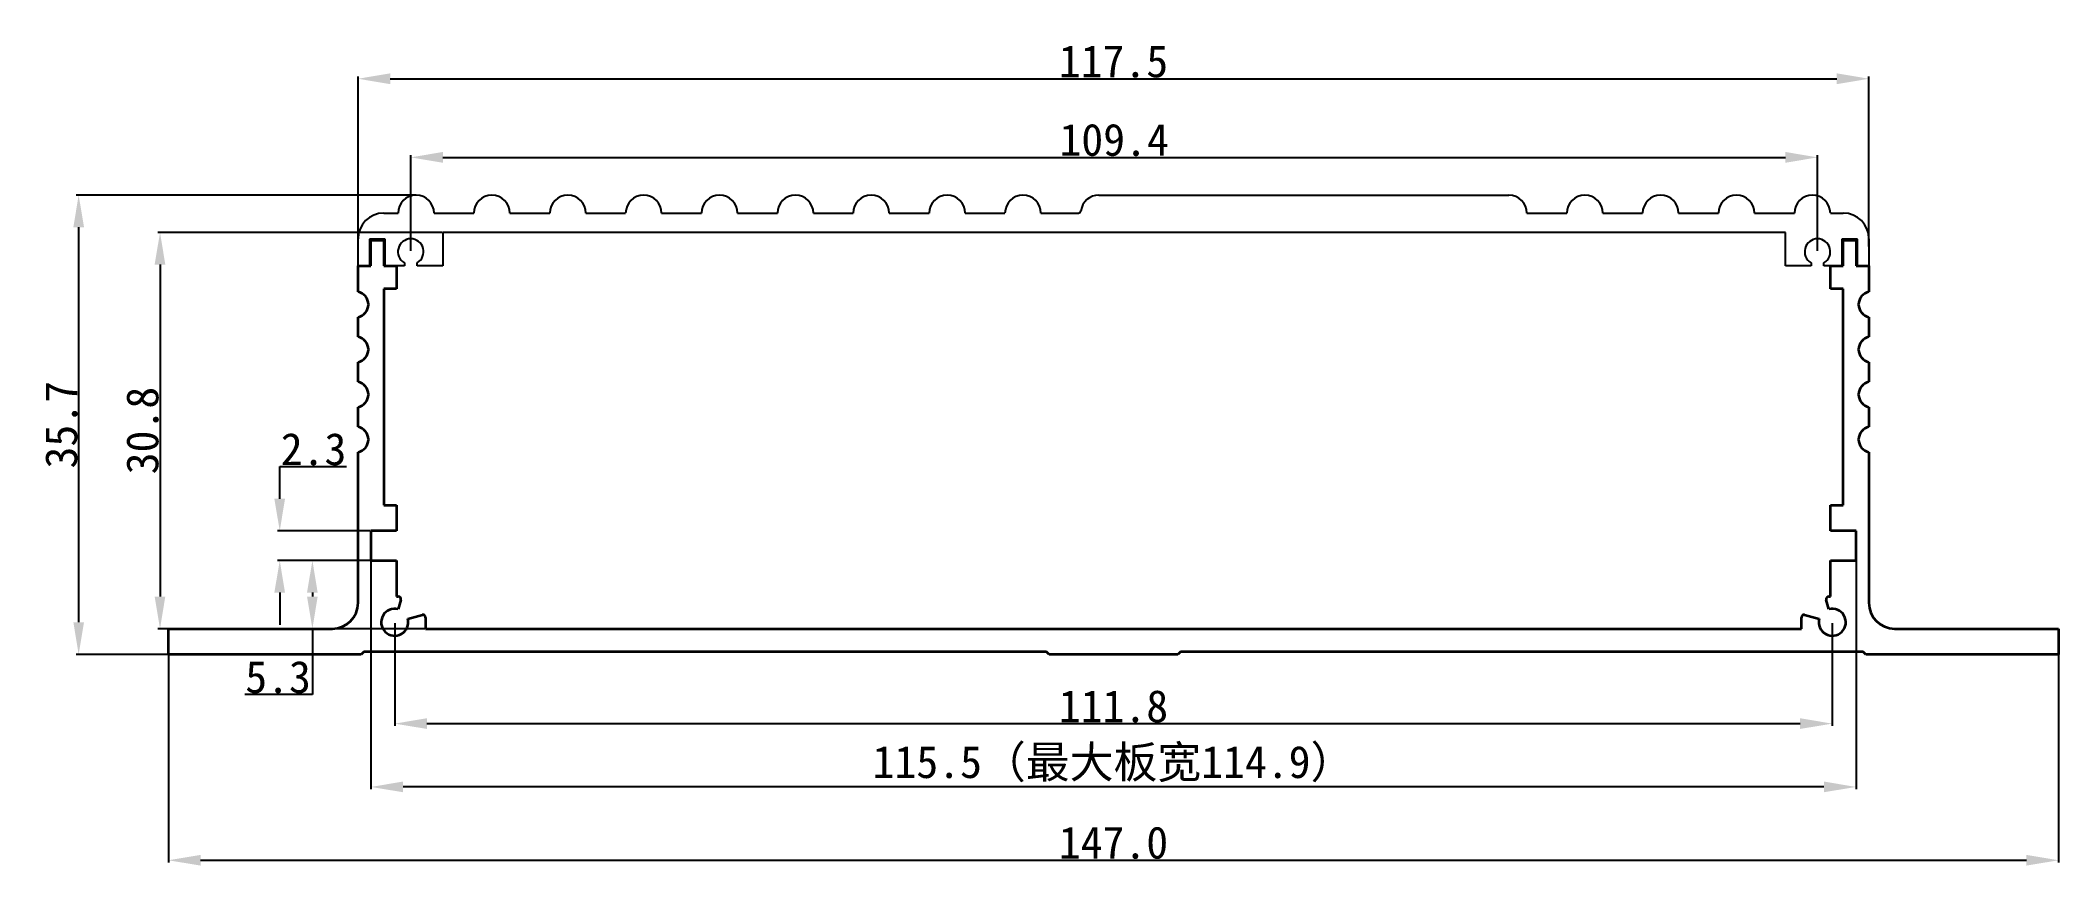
# Model space of a CAD drawing. Header units: inches. Extents: x 254 to 411, y -19 to 45.
import ezdxf

# ---------------------------------------------------------------- set-up
doc = ezdxf.new("R2010")
doc.units = ezdxf.units.IN
doc.header["$MEASUREMENT"] = 0
doc.layers.add('图层1', color=30, linetype='Continuous')
doc.styles.get("Standard").update_dxf_attribs({"font": 'simhei.ttf'})
doc.dimstyles.get("Standard").update_dxf_attribs({"dimtxt": 2.5, "dimasz": 2.5, "dimexe": 0.18, "dimexo": 0.0625, "dimgap": 0.09, "dimtad": 1, "dimtoh": 1, "dimdec": 1, "dimzin": 0, "dimdsep": 46, "dimtxsty": 'Standard', "dimcen": 0.09, "dimadec": 0, "dimazin": 0, "dimtfac": 1, "dimtdec": 1, "dimtofl": 0, "dimtmove": 0, "dimatfit": 3, "dimfxl": 1, "dimtolj": 1, "dimtzin": 0, "dimarcsym": 0})

# ---------------------------------------------------------------- blocks, each defined once
blk = doc.blocks.new('*D1')
at = {"color": 0, "lineweight": -2}
for p, q in [((283.53, 32.92), (257.11, 32.92)), ((257.29, 30.42), (257.29, -0.28)), ((276.17, -2.78), (257.11, -2.78))]:
    blk.add_line(p, q, dxfattribs=at)
at = {"color": 0}
for points in [[(256.88, 30.42), (257.71, 30.42), (257.29, 32.92)], [(256.88, -0.28), (257.71, -0.28), (257.29, -2.78)]]:
    blk.add_solid(points, dxfattribs=at)
at = {"layer": 'Defpoints', "color": 0}
for p in [(283.59, 32.92), (257.29, -2.78), (276.23, -2.78)]:
    blk.add_point(p, dxfattribs=at)
at = {"color": 0, "insert": (255.95, 15.07), "char_height": 2.5, "attachment_point": 5, "rotation": 90}
blk.add_mtext('\\A1;35.7', dxfattribs=at)
blk = doc.blocks.new('*D2')
at = {"color": 0, "lineweight": -2}
for p, q in [((279.02, 29.17), (279.02, 42.14)), ((281.52, 41.96), (394.02, 41.96)), ((396.52, 28.92), (396.52, 42.14))]:
    blk.add_line(p, q, dxfattribs=at)
at = {"color": 0}
for points in [[(281.52, 42.38), (281.52, 41.54), (279.02, 41.96)], [(394.02, 42.38), (394.02, 41.54), (396.52, 41.96)]]:
    blk.add_solid(points, dxfattribs=at)
at = {"layer": 'Defpoints', "color": 0}
for p in [(396.52, 41.96), (279.02, 29.11), (396.52, 28.86)]:
    blk.add_point(p, dxfattribs=at)
at = {"color": 0, "insert": (337.77, 43.3), "char_height": 2.5, "attachment_point": 5}
blk.add_mtext('\\A1;117.5', dxfattribs=at)
blk = doc.blocks.new('*D3')
at = {"color": 0, "lineweight": -2}
for p, q in [((283.12, 28.58), (283.12, 36.03)), ((285.62, 35.85), (390.02, 35.85)), ((392.52, 28.58), (392.52, 36.03))]:
    blk.add_line(p, q, dxfattribs=at)
at = {"color": 0}
for points in [[(285.62, 36.27), (285.62, 35.43), (283.12, 35.85)], [(390.02, 36.27), (390.02, 35.43), (392.52, 35.85)]]:
    blk.add_solid(points, dxfattribs=at)
at = {"layer": 'Defpoints', "color": 0}
for p in [(392.52, 35.85), (283.12, 28.52), (392.52, 28.52)]:
    blk.add_point(p, dxfattribs=at)
at = {"color": 0, "insert": (337.82, 37.2), "char_height": 2.5, "attachment_point": 5}
blk.add_mtext('\\A1;109.4', dxfattribs=at)
blk = doc.blocks.new('*D4')
at = {"color": 0, "lineweight": -2}
for p, q in [((264.27, -1.84), (264.27, -18.96)), ((411.27, -1.84), (411.27, -18.96)), ((266.77, -18.78), (408.77, -18.78))]:
    blk.add_line(p, q, dxfattribs=at)
at = {"color": 0}
for points in [[(266.77, -18.36), (266.77, -19.19), (264.27, -18.78)], [(408.77, -18.36), (408.77, -19.19), (411.27, -18.78)]]:
    blk.add_solid(points, dxfattribs=at)
at = {"layer": 'Defpoints', "color": 0}
for p in [(264.27, -1.78), (411.27, -1.78), (411.27, -18.78)]:
    blk.add_point(p, dxfattribs=at)
at = {"color": 0, "insert": (337.77, -17.42), "char_height": 2.5, "attachment_point": 5}
blk.add_mtext('\\A1;147.0', dxfattribs=at)
blk = doc.blocks.new('*D5')
at = {"color": 0, "lineweight": -2}
for p, q in [((281.87, -0.34), (281.87, -8.34)), ((393.67, -0.34), (393.67, -8.34)), ((284.37, -8.16), (391.17, -8.16))]:
    blk.add_line(p, q, dxfattribs=at)
at = {"color": 0}
for points in [[(284.37, -7.74), (284.37, -8.57), (281.87, -8.16)], [(391.17, -7.74), (391.17, -8.57), (393.67, -8.16)]]:
    blk.add_solid(points, dxfattribs=at)
at = {"layer": 'Defpoints', "color": 0}
for p in [(281.87, -0.28), (393.67, -0.28), (393.67, -8.16)]:
    blk.add_point(p, dxfattribs=at)
at = {"color": 0, "insert": (337.77, -6.82), "char_height": 2.5, "attachment_point": 5}
blk.add_mtext('\\A1;111.8', dxfattribs=at)
blk = doc.blocks.new('*D6')
at = {"layer": 'Defpoints', "color": 0}
for p in [(280.02, 5.67), (395.52, 5.67), (280.02, -13.08)]:
    blk.add_point(p, dxfattribs=at)
at = {"layer": '图层1', "color": 0, "lineweight": -2}
for p, q in [((280.02, 5.61), (280.02, -13.26)), ((395.52, 5.61), (395.52, -13.26)), ((393.02, -13.08), (282.52, -13.08))]:
    blk.add_line(p, q, dxfattribs=at)
at = {"layer": '图层1', "color": 0}
for points in [[(282.52, -12.66), (282.52, -13.49), (280.02, -13.08)], [(393.02, -12.66), (393.02, -13.49), (395.52, -13.08)]]:
    blk.add_solid(points, dxfattribs=at)
at = {"layer": '图层1', "color": 0, "insert": (337.77, -11.3), "char_height": 2.5, "attachment_point": 5}
blk.add_mtext('\\A1;115.5（最大板宽114.9）', dxfattribs=at)
blk = doc.blocks.new('*D7')
at = {"color": 0, "lineweight": -2}
for p, q in [((272.93, 9.32), (272.93, 11.82)), ((272.93, 11.82), (278.11, 11.82)), ((279.96, 6.82), (272.75, 6.82)), ((279.96, 4.52), (272.75, 4.52)), ((272.93, 2.02), (272.93, -0.48))]:
    blk.add_line(p, q, dxfattribs=at)
at = {"color": 0}
for points in [[(272.51, 9.32), (273.34, 9.32), (272.93, 6.82)], [(272.51, 2.02), (273.34, 2.02), (272.93, 4.52)]]:
    blk.add_solid(points, dxfattribs=at)
at = {"layer": 'Defpoints', "color": 0}
for p in [(272.93, 6.82), (280.02, 6.82), (280.02, 4.52)]:
    blk.add_point(p, dxfattribs=at)
at = {"color": 0, "insert": (275.56, 13.16), "char_height": 2.5, "attachment_point": 5}
blk.add_mtext('\\A1;2.3', dxfattribs=at)
blk = doc.blocks.new('*D8')
at = {"color": 0, "lineweight": -2}
for p, q in [((279.96, 4.52), (275.29, 4.52)), ((275.47, 2.02), (275.47, 1.72)), ((284.21, -0.78), (275.29, -0.78)), ((275.47, -0.78), (275.47, -5.89)), ((275.47, -5.89), (270.22, -5.89))]:
    blk.add_line(p, q, dxfattribs=at)
at = {"color": 0}
for points in [[(275.05, 2.02), (275.88, 2.02), (275.47, 4.52)], [(275.05, 1.72), (275.88, 1.72), (275.47, -0.78)]]:
    blk.add_solid(points, dxfattribs=at)
at = {"layer": 'Defpoints', "color": 0}
for p in [(280.02, 4.52), (275.47, -0.78), (284.27, -0.78)]:
    blk.add_point(p, dxfattribs=at)
at = {"color": 0, "insert": (272.8, -4.55), "char_height": 2.5, "attachment_point": 5}
blk.add_mtext('\\A1;5.3', dxfattribs=at)
blk = doc.blocks.new('*D9')
at = {"color": 0, "lineweight": -2}
for p, q in [((285.56, 30.02), (263.44, 30.02)), ((263.62, 27.52), (263.62, 1.72)), ((284.21, -0.78), (263.44, -0.78))]:
    blk.add_line(p, q, dxfattribs=at)
at = {"color": 0}
for points in [[(263.2, 27.52), (264.03, 27.52), (263.62, 30.02)], [(263.2, 1.72), (264.03, 1.72), (263.62, -0.78)]]:
    blk.add_solid(points, dxfattribs=at)
at = {"layer": 'Defpoints', "color": 0}
for p in [(285.62, 30.02), (263.62, -0.78), (284.27, -0.78)]:
    blk.add_point(p, dxfattribs=at)
at = {"color": 0, "insert": (262.26, 14.62), "char_height": 2.5, "attachment_point": 5, "rotation": 90}
blk.add_mtext('\\A1;30.8', dxfattribs=at)

msp = doc.modelspace()

# ---------------------------------------------------------------- linework, layer by layer
for p, q in [((281.02, 31.52), (282.13, 31.52)), ((284.93, 31.52), (288.03, 31.52)), ((290.83, 31.52), (293.93, 31.52)), ((296.73, 31.52), (299.83, 31.52)), ((302.63, 31.52), (305.73, 31.52)), ((308.53, 31.52), (311.63, 31.52)), ((314.43, 31.52), (317.53, 31.52)), ((320.33, 31.52), (323.43, 31.52)), ((326.23, 31.52), (329.33, 31.52)), ((332.13, 31.52), (335.04, 31.52)), ((336.63, 32.92), (368.52, 32.92)), ((369.92, 31.52), (373.02, 31.52)), ((375.82, 31.52), (378.92, 31.52)), ((381.72, 31.52), (384.82, 31.52)), ((387.62, 31.52), (390.72, 31.52)), ((393.52, 31.52), (394.52, 31.52)), ((390.02, 30.02), (285.62, 30.02)), ((285.62, 30.02), (285.62, 27.42)), ((390.02, 27.42), (390.02, 30.02)), ((279.02, 27.42), (279.02, 29.52)), ((281.12, 29.5), (279.92, 29.5)), ((279.92, 29.5), (279.92, 27.42)), ((281.12, 27.42), (281.12, 29.5)), ((395.62, 29.5), (394.42, 29.5)), ((394.42, 29.5), (394.42, 27.42)), ((395.62, 27.42), (395.62, 29.5)), ((396.52, 29.52), (396.52, 27.42)), ((279.92, 27.42), (279.02, 27.42)), ((282.62, 27.42), (281.12, 27.42)), ((282.62, 27.65), (282.62, 27.42)), ((283.62, 27.42), (283.62, 27.65)), ((285.62, 27.42), (283.62, 27.42)), ((392.02, 27.42), (390.02, 27.42)), ((392.02, 27.65), (392.02, 27.42)), ((393.02, 27.42), (393.02, 27.65)), ((394.42, 27.42), (393.02, 27.42)), ((396.52, 27.42), (395.62, 27.42))]:
    msp.add_line(p, q)
at = {"linetype": 'Continuous', "lineweight": 35}
for p, q in [((280.02, 27.42), (280.02, 29.42)), ((280.02, 29.42), (281.02, 29.42)), ((281.02, 29.42), (281.02, 27.42)), ((394.52, 27.42), (394.52, 29.42)), ((394.52, 29.42), (395.52, 29.42)), ((395.52, 29.42), (395.52, 27.42)), ((279.02, 25.4), (279.02, 27.42)), ((279.02, 27.42), (280.02, 27.42)), ((281.02, 27.42), (282.02, 27.42)), ((282.02, 27.42), (282.02, 25.62)), ((393.52, 25.62), (393.52, 27.42)), ((393.52, 27.42), (394.52, 27.42)), ((395.52, 27.42), (396.52, 27.42)), ((396.52, 27.42), (396.52, 25.4)), ((282.02, 25.62), (281.02, 25.62)), ((281.02, 25.62), (281.02, 8.82)), ((394.52, 25.62), (393.52, 25.62)), ((394.52, 8.82), (394.52, 25.62)), ((279.02, 21.9), (279.02, 23.44)), ((396.52, 23.44), (396.52, 21.9)), ((279.02, 18.4), (279.02, 19.94)), ((396.52, 19.94), (396.52, 18.4)), ((279.02, 14.9), (279.02, 16.44)), ((396.52, 16.44), (396.52, 14.9)), ((279.02, 8.82), (279.02, 12.94)), ((396.52, 12.94), (396.52, 8.82)), ((279.02, 1.22), (279.02, 8.82)), ((281.02, 8.82), (282.02, 8.82)), ((282.02, 8.82), (282.02, 6.82)), ((393.52, 6.82), (393.52, 8.82)), ((393.52, 8.82), (394.52, 8.82)), ((396.52, 8.82), (396.52, 1.22)), ((282.02, 6.82), (280.02, 6.82)), ((280.02, 6.82), (280.02, 4.52)), ((395.52, 6.82), (393.52, 6.82)), ((395.52, 4.52), (395.52, 6.82)), ((280.02, 4.52), (282.02, 4.52)), ((282.02, 4.52), (282.02, 1.72)), ((393.52, 1.72), (393.52, 4.52)), ((393.52, 4.52), (395.52, 4.52)), ((282.02, 1.72), (282.15, 1.72)), ((393.4, 1.72), (393.52, 1.72)), ((282.34, 1.47), (282.14, 0.74)), ((282.89, -0.01), (284.02, 0.3)), ((284.27, 0.1), (284.27, -0.78)), ((391.27, -0.78), (391.27, 0.1)), ((391.52, 0.3), (392.66, -0.01)), ((393.4, 0.74), (393.2, 1.47)), ((264.27, -2.78), (264.27, -0.78)), ((264.27, -0.78), (277.02, -0.78)), ((284.27, -0.78), (391.27, -0.78)), ((398.52, -0.78), (411.27, -0.78)), ((411.27, -0.78), (411.27, -2.78)), ((279.27, -2.78), (264.27, -2.78)), ((279.47, -2.58), (279.27, -2.78)), ((332.57, -2.58), (279.47, -2.58)), ((332.77, -2.78), (332.57, -2.58)), ((342.77, -2.78), (332.77, -2.78)), ((342.97, -2.58), (342.77, -2.78)), ((396.07, -2.58), (342.97, -2.58)), ((396.27, -2.78), (396.07, -2.58)), ((411.27, -2.78), (396.27, -2.78))]:
    msp.add_line(p, q, dxfattribs=at)
for centre, radius, start, end in [((281.02, 29.52), 2, 90, 180), ((283.53, 31.52), 1.4, 0, 180), ((289.43, 31.52), 1.4, 0, 180), ((295.33, 31.52), 1.4, 0, 180), ((301.23, 31.52), 1.4, 0, 180), ((307.13, 31.52), 1.4, 0, 180), ((313.03, 31.52), 1.4, 0, 180), ((318.93, 31.52), 1.4, 0, 180), ((324.83, 31.52), 1.4, 0, 180), ((330.73, 31.52), 1.4, 0, 180), ((335.04, 31.72), 0.2, 270, 352.8192), ((336.63, 31.52), 1.4, 90, 172.8192), ((368.52, 31.52), 1.4, 360, 90), ((374.42, 31.52), 1.4, 0, 180), ((380.32, 31.52), 1.4, 0, 180), ((386.22, 31.52), 1.4, 0, 180), ((392.12, 31.52), 1.4, 0, 180), ((394.52, 29.52), 2, 0, 90), ((283.12, 28.52), 1, 300, 240), ((392.52, 28.52), 1, 300, 240)]:
    msp.add_arc(centre, radius, start, end)
for centre, radius, start, end in [((278.82, 24.42), 1, 281.537, 78.463), ((396.72, 24.42), 1, 101.537, 258.463), ((278.82, 20.92), 1, 281.537, 78.463), ((396.72, 20.92), 1, 101.537, 258.463), ((278.82, 17.42), 1, 281.537, 78.463), ((396.72, 17.42), 1, 101.537, 258.463), ((278.82, 13.92), 1, 281.537, 78.463), ((396.72, 13.92), 1, 101.537, 258.463), ((282.15, 1.52), 0.2, 345, 90), ((393.4, 1.52), 0.2, 90, 195), ((277.02, 1.22), 2, 270, 0), ((281.87, -0.28), 1.05, 75, 15), ((284.07, 0.1), 0.2, 0, 105), ((391.47, 0.1), 0.2, 75, 180), ((393.67, -0.28), 1.05, 165, 105), ((398.52, 1.22), 2, 180, 270)]:
    msp.add_arc(centre, radius, start, end, dxfattribs=at)

# ---------------------------------------------------------------- dimensions: what is measured, and where the dimension line sits
for base, p1, p2, picture, middle in [((396.52, 41.96), (279.02, 29.11), (396.52, 28.86), '*D2', (337.77, 43.3)), ((392.52, 35.85), (283.12, 28.52), (392.52, 28.52), '*D3', (337.82, 37.2)), ((393.67, -8.16), (281.87, -0.28), (393.67, -0.28), '*D5', (337.77, -6.82))]:
    dim = msp.add_linear_dim(base=base, p1=p1, p2=p2, dimstyle='Standard')
    dim.commit()
    dim.dimension.update_dxf_attribs({"geometry": picture, "text_midpoint": middle})
for base, p1, p2, picture, middle in [((257.29, -2.78), (283.59, 32.92), (276.23, -2.78), '*D1', (257.29, 15.07)), ((275.47, -0.78), (280.02, 4.52), (284.27, -0.78), '*D8', (272.8, -5.89))]:
    dim = msp.add_linear_dim(base=base, p1=p1, p2=p2, angle=90, dimstyle='Standard')
    dim.commit()
    dim.dimension.update_dxf_attribs({"geometry": picture, "text_midpoint": middle, "dimtype": 160})
for base, p1, p2, angle, picture, middle in [((263.62, -0.78), (285.62, 30.02), (284.27, -0.78), 270, '*D9', (262.26, 14.62)), ((272.93, 6.82), (280.02, 4.52), (280.02, 6.82), 90, '*D7', (275.56, 13.16))]:
    dim = msp.add_linear_dim(base=base, p1=p1, p2=p2, angle=angle, dimstyle='Standard')
    dim.commit()
    dim.dimension.update_dxf_attribs({"geometry": picture, "text_midpoint": middle})
dim = msp.add_linear_dim(base=(411.27, -18.78), p1=(264.27, -1.78), p2=(411.27, -1.78), dimstyle='Standard')
dim.commit()
dim.dimension.update_dxf_attribs({"geometry": '*D4', "text_midpoint": (337.77, -18.78), "dimtype": 160})
at = {"layer": '图层1'}
dim = msp.add_linear_dim(base=(280.02, -13.08), p1=(395.52, 5.67), p2=(280.02, 5.67), text='<>（最大板宽114.9）', dimstyle='Standard', dxfattribs=at)
dim.commit()
dim.dimension.update_dxf_attribs({"geometry": '*D6', "text_midpoint": (337.77, -11.3)})

doc.saveas('drawing.dxf')
